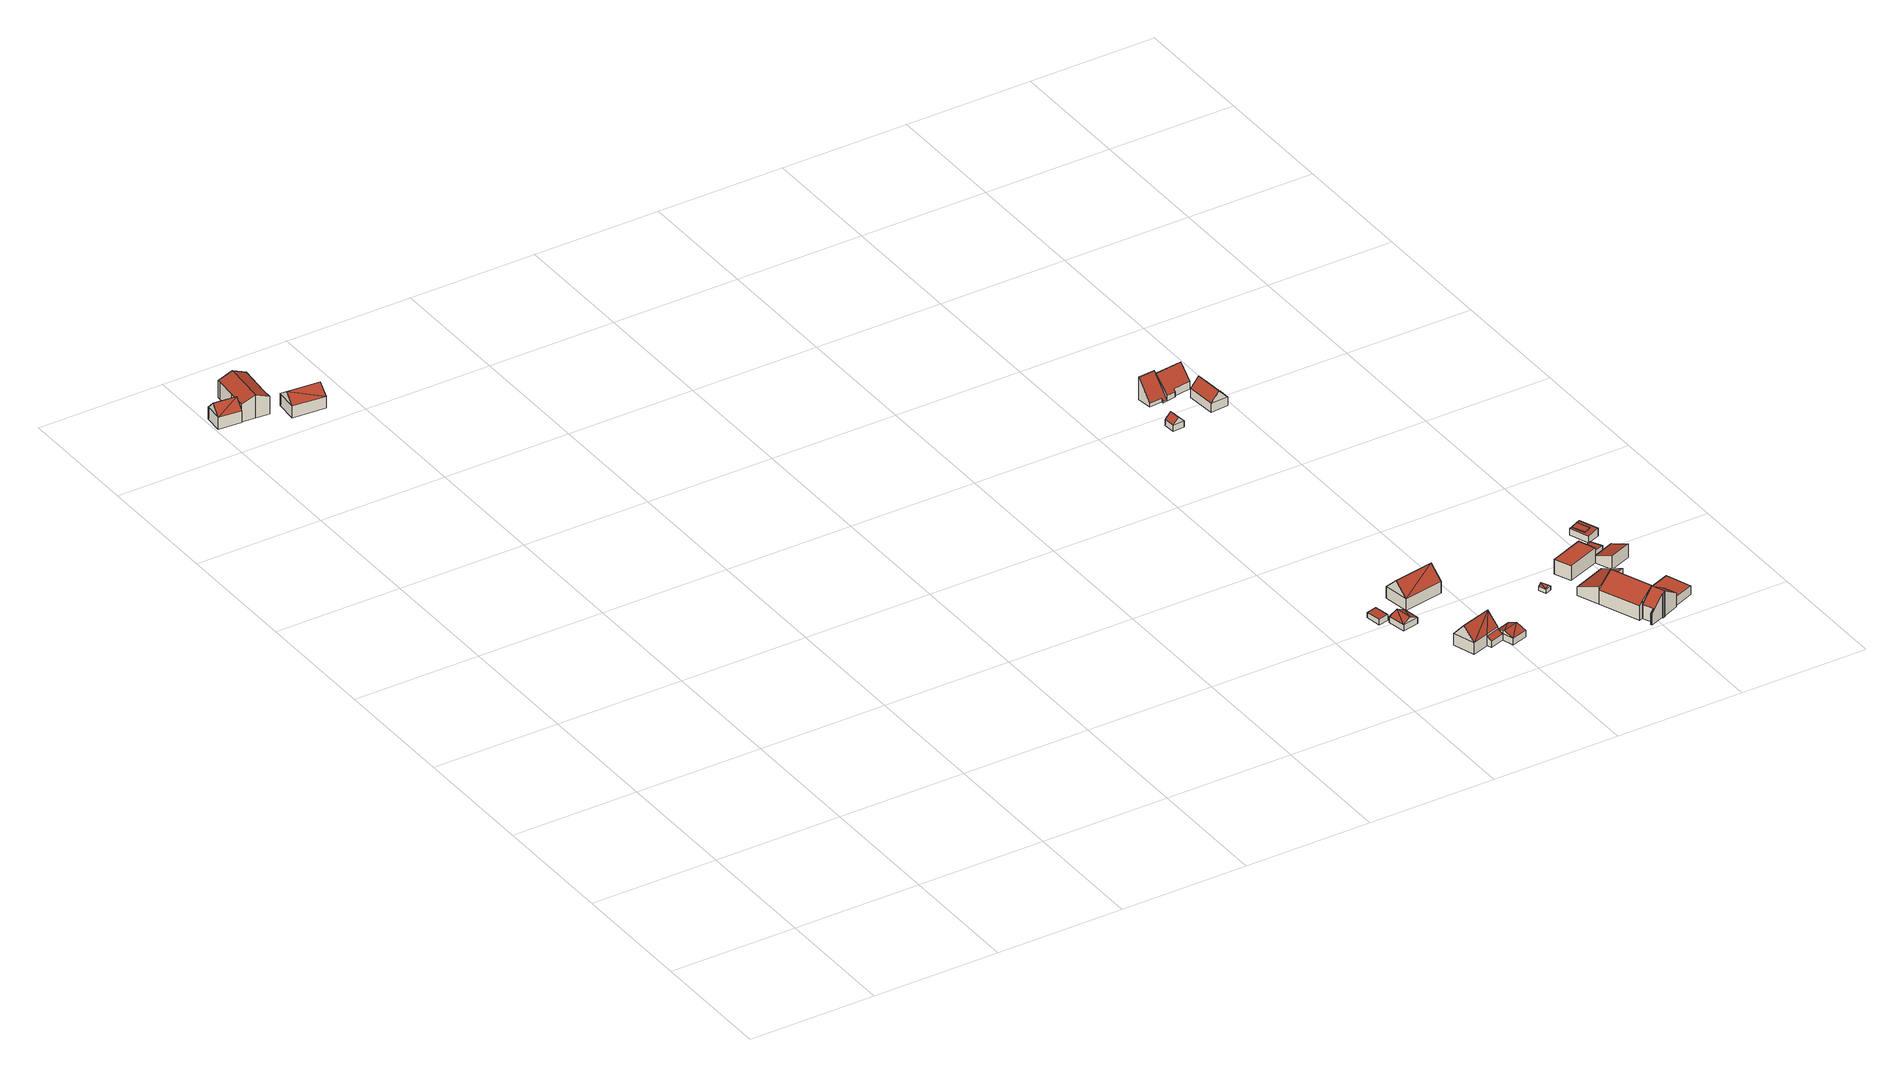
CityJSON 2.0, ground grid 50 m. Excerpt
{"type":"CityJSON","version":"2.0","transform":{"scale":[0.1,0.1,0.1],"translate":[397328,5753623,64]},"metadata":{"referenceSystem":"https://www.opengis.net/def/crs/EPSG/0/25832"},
"CityObjects":{
"building1":{"type":"Building","attributes":{"Gemeindeschluessel":"05558044","Geometrietyp2DReferenz":"3000","function":"31001_2700","roofType":"3100","measuredHeight":8.61},"geometry":[{"type":"Solid","lod":"2","boundaries":[[[[0,1,2,3]],[[4,5,1,0]],[[6,7,5,4]],[[3,2,7,6]],[[0,8,4]],[[6,9,3]],[[9,8,0]],[[0,3,9]],[[8,9,6]],[[6,4,8]],[[1,5,7,2]]]],"semantics":{"surfaces":[{"type":"WallSurface"},{"type":"RoofSurface"},{"type":"GroundSurface"}],"values":[[0,0,0,0,0,0,1,1,1,1,2]]}}]},
"building2":{"type":"Building","attributes":{"Gemeindeschluessel":"05558044","Geometrietyp2DReferenz":"3000","function":"31001_1000","roofType":"3100","measuredHeight":9.35},"address":[{"country":"Germany","locality":"Senden","thoroughfareNumber":"74","thoroughfareName":"Alvingheide"}],"geometry":[{"type":"Solid","lod":"2","boundaries":[[[[10,11,12,13]],[[14,15,11,10]],[[16,17,15,14]],[[18,19,17,16]],[[20,21,19,18]],[[22,23,21,20]],[[24,25,23,22]],[[26,27,25,24]],[[13,12,27,26]],[[20,18,16,14,10,22]],[[13,26,24,22,10]],[[11,15,17,19,21,23,25,27,12]]]],"semantics":{"surfaces":[{"type":"WallSurface"},{"type":"RoofSurface"},{"type":"GroundSurface"}],"values":[[0,0,0,0,0,0,0,0,0,1,1,2]]}}]},
"building3":{"type":"Building","attributes":{"Gemeindeschluessel":"05558044","Geometrietyp2DReferenz":"3000","function":"31001_2700","roofType":"3100","measuredHeight":8.17},"geometry":[{"type":"Solid","lod":"2","boundaries":[[[[28,29,30]],[[31,32,33]],[[29,28,33]],[[33,32,29]],[[30,29,32]],[[32,31,30]],[[34,35,36,37]],[[28,34,37,33]],[[30,35,34,28]],[[31,36,35,30]],[[33,37,36,31]]]],"semantics":{"surfaces":[{"type":"WallSurface"},{"type":"RoofSurface"},{"type":"GroundSurface"}],"values":[[0,0,1,1,1,1,2,0,0,0,0]]}}]},
"building4":{"type":"Building","attributes":{"Gemeindeschluessel":"05515000","Geometrietyp2DReferenz":"3000","function":"51009_1610","roofType":"2100","measuredHeight":2.41},"geometry":[{"type":"Solid","lod":"2","boundaries":[[[[38,39,40,41]],[[42,43,39,38]],[[44,45,43,42]],[[41,40,45,44]],[[42,38,41,44]],[[39,43,45,40]]]],"semantics":{"surfaces":[{"type":"WallSurface"},{"type":"RoofSurface"},{"type":"GroundSurface"}],"values":[[0,0,0,0,1,2]]}}]},
"building5":{"type":"Building","attributes":{"Gemeindeschluessel":"05515000","Geometrietyp2DReferenz":"3000","function":"31001_2700","roofType":"3100","measuredHeight":4.19},"geometry":[{"type":"Solid","lod":"2","boundaries":[[[[46,47,48,49]],[[50,51,47,46]],[[52,53,51,50]],[[49,48,53,52]],[[46,54,50]],[[52,55,49]],[[49,55,54]],[[54,46,49]],[[55,52,50]],[[50,54,55]],[[47,51,53,48]]]],"semantics":{"surfaces":[{"type":"WallSurface"},{"type":"RoofSurface"},{"type":"GroundSurface"}],"values":[[0,0,0,0,0,0,1,1,1,1,2]]}}]},
"building6":{"type":"Building","attributes":{"Gemeindeschluessel":"05515000","Geometrietyp2DReferenz":"3000","function":"31001_1000","roofType":"5000","measuredHeight":9.81},"address":[{"country":"Germany","locality":"Münster","thoroughfareNumber":"9","thoroughfareName":"Tiedbaum"}],"geometry":[{"type":"Solid","lod":"2","boundaries":[[[[56,57,58,59]],[[60,61,57,56]],[[62,63,61,60]],[[64,65,63,62]],[[66,67,65,64]],[[59,58,67,66]],[[64,62,68]],[[68,66,64]],[[68,62,60,69]],[[60,56,69]],[[68,69,56]],[[68,56,59]],[[59,66,68]],[[57,61,63,65,67,58]]]],"semantics":{"surfaces":[{"type":"WallSurface"},{"type":"RoofSurface"},{"type":"GroundSurface"}],"values":[[0,0,0,0,0,0,0,0,1,0,1,1,1,2]]}}]},
"building7":{"type":"Building","attributes":{"Gemeindeschluessel":"05515000","Geometrietyp2DReferenz":"3000","function":"31001_1310","roofType":"2100","measuredHeight":4.04},"geometry":[{"type":"Solid","lod":"2","boundaries":[[[[70,71,72,73]],[[74,75,71,70]],[[76,77,75,74]],[[73,72,77,76]],[[74,70,73,76]],[[71,75,77,72]]]],"semantics":{"surfaces":[{"type":"WallSurface"},{"type":"RoofSurface"},{"type":"GroundSurface"}],"values":[[0,0,0,0,1,2]]}}]},
"building8":{"type":"Building","attributes":{"Gemeindeschluessel":"05515000","Geometrietyp2DReferenz":"3000","function":"31001_1000","roofType":"3100","measuredHeight":9.7},"address":[{"country":"Germany","locality":"Münster","thoroughfareNumber":"13","thoroughfareName":"Tiedbaum"}],"geometry":[{"type":"Solid","lod":"2","boundaries":[[[[78,79,80,81]],[[82,83,79,78]],[[84,85,83,82]],[[81,80,85,84]],[[78,86,82]],[[84,87,81]],[[87,86,78]],[[78,81,87]],[[84,82,86]],[[86,87,84]],[[79,83,85,80]]]],"semantics":{"surfaces":[{"type":"WallSurface"},{"type":"RoofSurface"},{"type":"GroundSurface"}],"values":[[0,0,0,0,0,0,1,1,1,1,2]]}}]},
"building9":{"type":"Building","attributes":{"Gemeindeschluessel":"05515000","Geometrietyp2DReferenz":"3000","function":"31001_2460","roofType":"3100","measuredHeight":4.26},"geometry":[{"type":"Solid","lod":"2","boundaries":[[[[88,89,90,91]],[[92,93,89,88]],[[94,71,93,92]],[[95,72,71,94]],[[96,97,72,95]],[[91,90,97,96]],[[98,91,99]],[[96,100,101,99,91]],[[92,88,98]],[[92,98,99]],[[101,100,95,94]],[[99,101,94,92]],[[100,96,95]],[[98,88,91]],[[89,93,71,72,97,90]]]],"semantics":{"surfaces":[{"type":"WallSurface"},{"type":"RoofSurface"},{"type":"GroundSurface"}],"values":[[0,0,0,0,0,0,1,1,1,1,0,0,0,0,2]]}}]},
"building10":{"type":"Building","attributes":{"Gemeindeschluessel":"05515000","Geometrietyp2DReferenz":"3000","function":"31001_2460","roofType":"3100","measuredHeight":4.77},"geometry":[{"type":"Solid","lod":"2","boundaries":[[[[102,103,104,105]],[[106,107,103,102]],[[108,109,107,106]],[[105,104,109,108]],[[102,110,106]],[[108,111,105]],[[105,111,110,102]],[[106,110,111,108]],[[103,107,109,104]]]],"semantics":{"surfaces":[{"type":"WallSurface"},{"type":"RoofSurface"},{"type":"GroundSurface"}],"values":[[0,0,0,0,0,0,1,1,2]]}}]},
"building11":{"type":"Building","attributes":{"Gemeindeschluessel":"05515000","Geometrietyp2DReferenz":"3000","function":"31001_2740","roofType":"3100","measuredHeight":2.68},"geometry":[{"type":"Solid","lod":"2","boundaries":[[[[112,113,114,115]],[[116,117,113,112]],[[118,119,117,116]],[[115,114,119,118]],[[112,120,116]],[[118,121,115]],[[120,112,115]],[[115,121,120]],[[116,120,121]],[[121,118,116]],[[113,117,119,114]]]],"semantics":{"surfaces":[{"type":"WallSurface"},{"type":"RoofSurface"},{"type":"GroundSurface"}],"values":[[0,0,0,0,0,0,1,1,1,1,2]]}}]},
"building12":{"type":"Building","attributes":{"Gemeindeschluessel":"05515000","Geometrietyp2DReferenz":"3000","function":"31001_1000"},"address":[{"country":"Germany","locality":"Münster","thoroughfareNumber":"26","thoroughfareName":"Tiedbaum"}],"children":["building12-1","building12-2"]},
"building12-1":{"type":"BuildingPart","attributes":{"roofType":"3100","measuredHeight":8.37},"parents":["building12"],"geometry":[{"type":"Solid","lod":"2","boundaries":[[[[122,123,124,125,126,127,128,129]],[[130,131,132,133,129,128]],[[134,135,136,137,138,139,140,141,142,143,144]],[[125,137,136,126]],[[124,138,137,125]],[[123,139,138,124]],[[122,140,139,123]],[[129,141,140,122]],[[133,142,141,129]],[[132,143,142,133]],[[131,144,143,132]],[[130,145,134,144,131]],[[145,130,128,146]],[[134,145,146,135]],[[146,128,127]],[[136,135,146,127,126]]]],"semantics":{"surfaces":[{"type":"RoofSurface"},{"type":"GroundSurface"},{"type":"WallSurface"},{"type":"ClosureSurface"}],"values":[[0,0,1,2,2,2,2,2,2,2,2,2,2,3,2,3]]}}]},
"building12-2":{"type":"BuildingPart","attributes":{"roofType":"2100","measuredHeight":8.97},"parents":["building12"],"geometry":[{"type":"Solid","lod":"2","boundaries":[[[[147,148,134,145]],[[149,150,148,147]],[[151,152,150,149]],[[153,154,152,151]],[[155,126,136,154,153]],[[153,151,149,147,145,146,127,155]],[[148,150,152,154,136,135,134]],[[126,155,127]],[[134,135,146,145]],[[135,136,126,127,146]]]],"semantics":{"surfaces":[{"type":"WallSurface"},{"type":"RoofSurface"},{"type":"GroundSurface"},{"type":"ClosureSurface"}],"values":[[0,0,0,0,0,1,2,0,3,3]]}}]},
"building13":{"type":"Building","attributes":{"Gemeindeschluessel":"05515000","Geometrietyp2DReferenz":"3000","function":"31001_2700","roofType":"2100","measuredHeight":6.97},"geometry":[{"type":"Solid","lod":"2","boundaries":[[[[156,157,158,159]],[[160,161,157,156]],[[162,163,161,160]],[[159,158,163,162]],[[160,156,159,162]],[[157,161,163,158]]]],"semantics":{"surfaces":[{"type":"WallSurface"},{"type":"RoofSurface"},{"type":"GroundSurface"}],"values":[[0,0,0,0,1,2]]}}]},
"building14":{"type":"Building","attributes":{"Gemeindeschluessel":"05515000","Geometrietyp2DReferenz":"3000","function":"31001_2700","roofType":"5000","measuredHeight":7.41},"geometry":[{"type":"Solid","lod":"2","boundaries":[[[[164,165,166,167]],[[168,169,165,164]],[[170,171,169,168]],[[172,173,171,170]],[[174,175,173,172]],[[167,166,175,174]],[[176,177,164,167]],[[172,170,168,177,176,174]],[[174,176,167]],[[164,177,168]],[[165,169,171,173,175,166]]]],"semantics":{"surfaces":[{"type":"WallSurface"},{"type":"RoofSurface"},{"type":"GroundSurface"}],"values":[[0,0,0,0,0,0,1,1,0,0,2]]}}]},
"building15":{"type":"Building","attributes":{"Gemeindeschluessel":"05515000","Geometrietyp2DReferenz":"3000","function":"31001_2700","roofType":"1000","measuredHeight":6},"geometry":[{"type":"Solid","lod":"2","boundaries":[[[[178,179,180,181]],[[182,183,179,178]],[[184,185,183,182]],[[186,187,185,184]],[[181,180,187,186]],[[184,182,178,181,186]],[[179,183,185,187,180]]]],"semantics":{"surfaces":[{"type":"WallSurface"},{"type":"RoofSurface"},{"type":"GroundSurface"}],"values":[[0,0,0,0,0,1,2]]}}]},
"building16":{"type":"Building","attributes":{"Gemeindeschluessel":"05515000","Geometrietyp2DReferenz":"3000","function":"31001_1100"},"address":[{"country":"Germany","locality":"Münster","thoroughfareNumber":"4","thoroughfareName":"Tiedbaum"},{"country":"Germany","locality":"Münster","thoroughfareNumber":"2","thoroughfareName":"Tiedbaum"}],"children":["building16-1","building16-2","building16-3"]},
"building16-1":{"type":"BuildingPart","attributes":{"roofType":"1000","measuredHeight":3.57},"parents":["building16"],"geometry":[{"type":"Solid","lod":"2","boundaries":[[[[188,189,190,191]],[[192,193,189,188]],[[194,195,193,192]],[[192,188,191,196,194]],[[189,193,195,197,190]],[[197,196,191,190]],[[195,194,196,197]]]],"semantics":{"surfaces":[{"type":"WallSurface"},{"type":"RoofSurface"},{"type":"GroundSurface"},{"type":"ClosureSurface"}],"values":[[0,0,0,1,2,3,3]]}}]},
"building16-2":{"type":"BuildingPart","attributes":{"roofType":"3100","measuredHeight":10.47},"parents":["building16"],"geometry":[{"type":"Solid","lod":"2","boundaries":[[[[198,199,200,201,202]],[[203,158,199,198]],[[204,205,158,203]],[[206,163,205,204]],[[207,190,163,206]],[[191,190,207]],[[203,198,202,208,209,210,211,204]],[[212,213,207,206,204,211]],[[197,214,215,200,199,158,205,163,190]],[[191,207,213,196]],[[190,191,196,197]],[[212,211,216]],[[197,196,213,212,216,214]],[[201,208,202]],[[216,211,210]],[[200,215,209,208,201]],[[215,214,216,210,209]]]],"semantics":{"surfaces":[{"type":"WallSurface"},{"type":"RoofSurface"},{"type":"GroundSurface"},{"type":"ClosureSurface"}],"values":[[0,0,0,0,0,0,1,1,2,0,3,0,3,0,0,3,3]]}}]},
"building16-3":{"type":"BuildingPart","attributes":{"roofType":"3100","measuredHeight":10.4},"parents":["building16"],"geometry":[{"type":"Solid","lod":"2","boundaries":[[[[217,218,219,220]],[[221,222,218,217]],[[201,200,222,221]],[[195,194,223]],[[224,225,195,223]],[[226,227,225,224]],[[228,229,227,226]],[[230,231,229,228]],[[232,233,231,230]],[[234,235,233,232]],[[220,219,235,234]],[[228,226,224,223,236,212,216,210,237,230]],[[208,201,221,217,220,234,232,230,237]],[[218,222,200,215,214,197,195,225,227,229,231,233,235,219]],[[208,237,209]],[[200,201,208,209,215]],[[213,212,236]],[[209,237,210]],[[196,197,214,216,212,213]],[[214,215,209,210,216]],[[196,213,236,223,194]],[[196,194,195,197]]]],"semantics":{"surfaces":[{"type":"WallSurface"},{"type":"RoofSurface"},{"type":"GroundSurface"},{"type":"ClosureSurface"}],"values":[[0,0,0,0,0,0,0,0,0,0,0,1,1,2,0,3,0,0,3,3,0,3]]}}]},
"building17":{"type":"Building","attributes":{"Gemeindeschluessel":"05515000","Geometrietyp2DReferenz":"3000","function":"31001_2700","roofType":"2100","measuredHeight":2.12},"geometry":[{"type":"Solid","lod":"2","boundaries":[[[[238,239,240,241]],[[242,243,239,238]],[[244,245,243,242]],[[241,240,245,244]],[[242,238,241,244]],[[239,243,245,240]]]],"semantics":{"surfaces":[{"type":"WallSurface"},{"type":"RoofSurface"},{"type":"GroundSurface"}],"values":[[0,0,0,0,1,2]]}}]},
"building18":{"type":"Building","attributes":{"Gemeindeschluessel":"05515000","Geometrietyp2DReferenz":"3000","function":"51009_1610","roofType":"2100","measuredHeight":2.16},"geometry":[{"type":"Solid","lod":"2","boundaries":[[[[246,247,248,249]],[[238,250,247,246]],[[241,251,250,238]],[[249,248,251,241]],[[238,246,249,241]],[[247,250,251,248]]]],"semantics":{"surfaces":[{"type":"WallSurface"},{"type":"RoofSurface"},{"type":"GroundSurface"}],"values":[[0,0,0,0,1,2]]}}]},
"building19":{"type":"Building","attributes":{"Gemeindeschluessel":"05515000","Geometrietyp2DReferenz":"3000","function":"31001_2700","roofType":"2100","measuredHeight":5.49},"geometry":[{"type":"Solid","lod":"2","boundaries":[[[[252,253,254,255]],[[256,257,253,252]],[[258,187,257,256]],[[255,254,187,258]],[[256,252,255,258]],[[253,257,187,254]]]],"semantics":{"surfaces":[{"type":"WallSurface"},{"type":"RoofSurface"},{"type":"GroundSurface"}],"values":[[0,0,0,0,1,2]]}}]},
"building20":{"type":"Building","attributes":{"Gemeindeschluessel":"05515000","Geometrietyp2DReferenz":"3000","function":"31001_2700","roofType":"2100","measuredHeight":3},"geometry":[{"type":"Solid","lod":"2","boundaries":[[[[259,260,261,262]],[[263,264,260,259]],[[265,266,264,263]],[[262,261,266,265]],[[263,259,262,265]],[[260,264,266,261]]]],"semantics":{"surfaces":[{"type":"WallSurface"},{"type":"RoofSurface"},{"type":"GroundSurface"}],"values":[[0,0,0,0,1,2]]}}]},
"building21":{"type":"Building","attributes":{"Gemeindeschluessel":"05515000","Geometrietyp2DReferenz":"3000","function":"51009_1610","roofType":"2100","measuredHeight":3.22},"geometry":[{"type":"Solid","lod":"2","boundaries":[[[[267,268,269,259]],[[270,271,268,267]],[[272,273,271,270]],[[274,275,273,272]],[[276,277,275,274]],[[278,279,277,276]],[[263,280,279,278]],[[259,269,280,263]],[[278,276,274,272,270,267,259,263]],[[268,271,273,275,277,279,280,269]]]],"semantics":{"surfaces":[{"type":"WallSurface"},{"type":"RoofSurface"},{"type":"GroundSurface"}],"values":[[0,0,0,0,0,0,0,0,1,2]]}}]}
},
"vertices":[
[100,3718,57],[100,3718,9],[12,3726,9],[12,3726,57],[96,3646,57],[96,3646,9],[6,3654,57],[6,3654,9],[98,3682,95],[9,3690,95],
[149,3642,105],[149,3642,12],[202,3637,12],[202,3637,83],[96,3646,83],[96,3646,12],[100,3718,82],[100,3718,12],[108,3803,82],[108,3803,12],[109,3817,82],[109,3817,12],[163,3812,105],[163,3812,12],[217,3808,82],[217,3808,12],[205,3678,82],[205,3678,12],
[397,3661,52],[394,3617,86],[390,3574,52],[261,3585,52],[265,3628,86],[268,3672,52],[397,3661,4],[390,3574,4],[261,3585,4],[268,3672,4],
[2713,580,30],[2713,580,6],[2674,573,6],[2674,573,28],[2723,520,30],[2723,520,6],[2684,514,28],[2684,514,6],
[2723,510,28],[2723,510,3],[2736,441,3],[2736,441,28],[2791,520,28],[2791,520,3],[2801,454,28],[2801,454,3],[2757,515,45],[2768,448,45],
[2861,191,49],[2861,191,2],[2925,211,2],[2925,211,49],[2833,277,49],[2833,277,2],[2954,316,49],[2954,316,2],[2980,238,49],[2980,238,2],[2982,230,49],[2982,230,2],[2968,273,100],[2847,234,100],
[2989,210,29],[2989,210,4],[2982,230,4],[2982,230,44],[2932,192,29],[2932,192,4],[2925,211,44],[2925,211,4],
[2951,666,53],[2951,666,7],[2793,640,7],[2793,640,53],[2967,566,53],[2967,566,7],[2810,539,53],[2810,539,7],[2959,616,104],[2801,589,104],
[3065,185,31],[3065,185,4],[3042,258,4],[3042,258,31],[3003,165,31],[3003,165,4],[2989,210,31],[2982,230,31],[2980,238,31],[2980,238,4],[3053,222,46],[2992,202,46],[2982,230,34],[2989,210,43],
[2731,1941,36],[2731,1941,12],[2734,1895,12],[2734,1895,36],[2777,1945,36],[2777,1945,12],[2780,1898,36],[2780,1898,12],[2754,1943,60],[2757,1896,60],
[3289,379,25],[3289,379,9],[3276,408,9],[3276,408,25],[3265,369,25],[3265,369,9],[3253,398,25],[3253,398,9],[3277,374,36],[3264,403,36],
[2912,2153,76],[2852,2145,75],[2852,2144,77],[2805,2138,77],[2806,2129,87],[2807,2121,95],[2808,2118,99],[2915,2132,99],[2815,2061,37],[2851,2066,37],[2850,2073,45],[2920,2082,45],[2815,2061,15],[2808,2118,15],[2806,2129,15],[2805,2138,15],[2852,2144,15],[2852,2145,15],[2912,2153,15],[2915,2132,15],[2920,2082,15],[2850,2073,15],[2851,2066,15],[2815,2061,20],[2808,2118,91],
[2798,2059,20],[2798,2059,15],[2797,2066,29],[2797,2066,15],[2745,2061,30],[2745,2061,15],[2739,2122,105],[2739,2122,15],[2806,2129,105],
[3347,302,43],[3347,302,9],[3380,218,9],[3380,218,78],[3478,354,43],[3478,354,9],[3511,270,78],[3511,270,9],
[2896,2039,49],[2896,2039,13],[2905,1923,13],[2905,1923,49],[2966,2044,49],[2966,2044,13],[2972,1971,49],[2972,1971,13],[2973,1971,49],[2973,1971,13],[2976,1928,49],[2976,1928,13],[2940,1926,87],[2931,2042,87],
[3353,456,69],[3353,456,9],[3379,390,9],[3379,390,69],[3483,506,69],[3483,506,9],[3503,453,69],[3503,453,9],[3508,440,69],[3508,440,9],
[3640,197,45],[3640,197,9],[3553,163,9],[3553,163,45],[3676,98,45],[3676,98,9],[3591,65,45],[3591,65,9],[3574,109,45],[3574,109,9],
[3444,57,67],[3444,57,9],[3458,63,9],[3458,63,66],[3458,63,77],[3380,218,67],[3446,244,113],[3446,244,9],[3511,270,48],[3553,163,48],[3503,81,109],[3507,82,112],[3507,83,112],[3509,83,113],[3516,86,106],[3574,109,48],[3509,83,9],[3507,82,9],[3509,83,111],
[3461,15,52],[3461,15,9],[3463,9,9],[3463,9,52],[3475,20,66],[3475,20,9],[3591,65,66],[3593,60,66],[3593,60,9],[3527,34,112],[3527,34,9],[3528,31,112],[3528,31,9],[3527,30,113],[3527,30,9],[3519,27,105],[3519,27,9],[3517,30,105],[3517,30,9],[3574,109,66],[3507,82,113],
[3525,472,31],[3525,472,9],[3507,519,9],[3507,519,27],[3500,462,31],[3500,462,9],[3482,509,27],[3482,509,9],
[3568,488,31],[3568,488,10],[3550,536,10],[3550,536,27],[3525,472,10],[3507,519,10],
[3620,407,64],[3620,407,9],[3594,474,9],[3594,474,38],[3534,374,64],[3534,374,9],[3508,440,38],
[3564,644,41],[3564,644,11],[3536,633,11],[3536,633,38],[3585,592,41],[3585,592,11],[3557,581,38],[3557,581,11],
[3576,648,42],[3576,648,10],[3564,644,10],[3605,574,42],[3605,574,10],[3555,555,36],[3555,555,10],[3526,630,36],[3526,630,10],[3536,633,37],[3536,633,10],[3557,581,37],[3557,581,10],[3585,592,10]
]}
